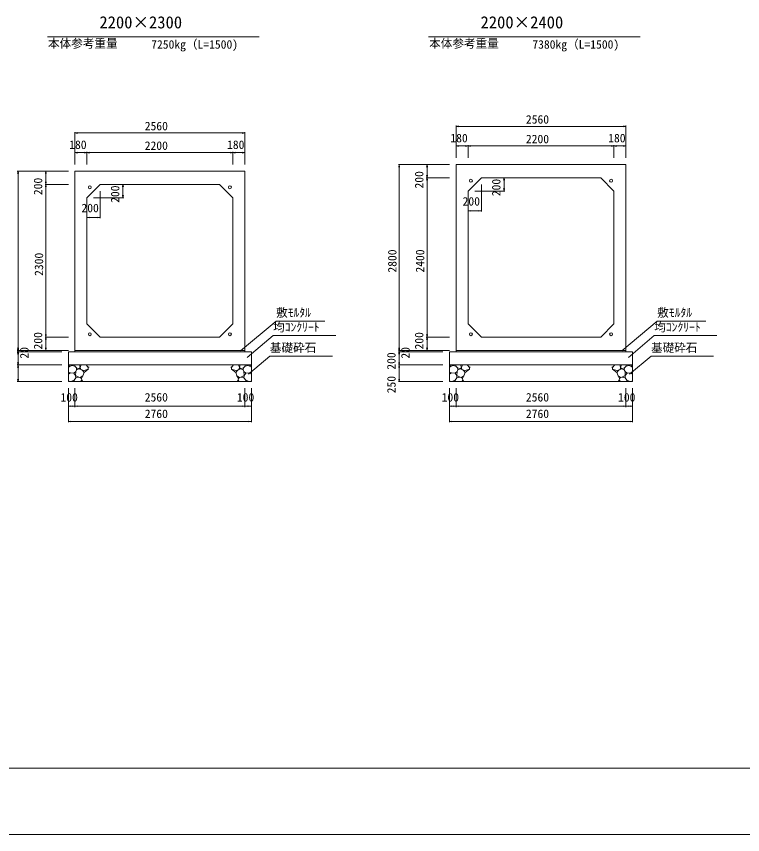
# Model space of a CAD drawing. Units: millimetres on the paper. Extents: x 0 to 841, y 0 to 594.
# Drawn here: x 212.4 to 431.4, y 0 to 246.6 of the extents above; entities that cross this region are included whole.
import ezdxf
from ezdxf.enums import TextEntityAlignment as Align

# ---------------------------------------------------------------- set-up
doc = ezdxf.new("R2010")
doc.units = ezdxf.units.MM
for name, color, linetype, lineweight in [('0_2', 7, 'Continuous', 9), ('D-STR-DIM（寸法）', 7, 'Continuous', 18), ('D-STR-HTXT（旗揚げ）', 4, 'Continuous', 18), ('D-STR-STRn（構造物）', 5, 'Continuous', 18), ('D-STR（構造物外形線）', 1, 'Continuous', 18), ('D-TTL(外枠）', 2, 'Continuous', 18), ('DEFPOINTS_3', 8, 'Continuous', 18)]:
    doc.layers.add(name, color=color, linetype=linetype, lineweight=lineweight)
doc.layers.add('D-STR-TXT（文字）', color=7, linetype='Continuous')
doc.styles.add('ＭＳ ゴシック', font='')
doc.styles.get('ＭＳ ゴシック').set_extended_font_data('MS Gothic')

msp = doc.modelspace()

# ---------------------------------------------------------------- linework, layer by layer
at = {"layer": '0_2'}
for p, q in [((344.99, 213.426), (345.74, 213.551)), ((345.74, 213.301), (344.99, 213.426)), ((395.44, 213.551), (396.19, 213.426)), ((396.19, 213.426), (395.44, 213.301)), ((230.051, 211.426), (230.801, 211.551)), ((230.801, 211.301), (230.051, 211.426)), ((280.501, 211.551), (281.251, 211.426)), ((281.251, 211.426), (280.501, 211.301)), ((344.99, 207.519), (345.74, 207.644)), ((345.74, 207.394), (344.99, 207.519)), ((347.84, 207.644), (348.59, 207.519)), ((348.59, 207.519), (347.84, 207.394)), ((348.59, 207.519), (349.34, 207.644)), ((349.34, 207.394), (348.59, 207.519)), ((391.84, 207.644), (392.59, 207.519)), ((392.59, 207.519), (391.84, 207.394)), ((392.59, 207.519), (393.34, 207.644)), ((393.34, 207.394), (392.59, 207.519)), ((395.44, 207.644), (396.19, 207.519)), ((396.19, 207.519), (395.44, 207.394)), ((230.051, 205.519), (230.801, 205.644)), ((230.801, 205.394), (230.051, 205.519)), ((232.901, 205.644), (233.651, 205.519)), ((233.651, 205.519), (232.901, 205.394)), ((233.651, 205.519), (234.401, 205.644)), ((234.401, 205.394), (233.651, 205.519)), ((276.901, 205.644), (277.651, 205.519)), ((277.651, 205.519), (276.901, 205.394)), ((277.651, 205.519), (278.401, 205.644)), ((278.401, 205.394), (277.651, 205.519)), ((280.501, 205.644), (281.251, 205.519)), ((281.251, 205.519), (280.501, 205.394)), ((212.755, 199.176), (212.88, 199.926)), ((212.88, 199.926), (213.005, 199.176)), ((221.141, 199.176), (221.266, 199.926)), ((221.266, 199.926), (221.391, 199.176)), ((327.694, 201.176), (327.819, 201.926)), ((327.819, 201.926), (327.944, 201.176)), ((336.081, 201.176), (336.206, 201.926)), ((336.206, 201.926), (336.331, 201.176)), ((336.206, 197.926), (336.081, 198.676)), ((336.081, 197.176), (336.206, 197.926)), ((336.331, 198.676), (336.206, 197.926)), ((336.206, 197.926), (336.331, 197.176)), ((221.266, 195.926), (221.141, 196.676)), ((221.141, 195.176), (221.266, 195.926)), ((221.391, 196.676), (221.266, 195.926)), ((221.266, 195.926), (221.391, 195.176)), ((221.266, 149.926), (221.141, 150.676)), ((221.391, 150.676), (221.266, 149.926)), ((336.206, 149.926), (336.081, 150.676)), ((336.331, 150.676), (336.206, 149.926)), ((221.141, 149.176), (221.266, 149.926)), ((221.266, 149.926), (221.391, 149.176)), ((336.081, 149.176), (336.206, 149.926)), ((336.206, 149.926), (336.331, 149.176)), ((212.88, 145.926), (212.755, 146.676)), ((212.88, 145.526), (212.755, 146.276)), ((212.755, 145.176), (212.88, 145.926)), ((212.755, 144.776), (212.88, 145.526)), ((213.005, 146.676), (212.88, 145.926)), ((213.005, 146.276), (212.88, 145.526)), ((212.88, 145.926), (213.005, 145.176)), ((212.88, 145.526), (213.005, 144.776)), ((221.266, 145.926), (221.141, 146.676)), ((221.391, 146.676), (221.266, 145.926)), ((327.819, 145.926), (327.694, 146.676)), ((327.819, 145.526), (327.694, 146.276)), ((327.694, 145.176), (327.819, 145.926)), ((327.694, 144.776), (327.819, 145.526)), ((327.944, 146.676), (327.819, 145.926)), ((327.944, 146.276), (327.819, 145.526)), ((327.819, 145.926), (327.944, 145.176)), ((327.819, 145.526), (327.944, 144.776)), ((336.206, 145.926), (336.081, 146.676)), ((336.331, 146.676), (336.206, 145.926)), ((212.88, 141.526), (212.755, 142.276)), ((212.755, 140.776), (212.88, 141.526)), ((213.005, 142.276), (212.88, 141.526)), ((212.88, 141.526), (213.005, 140.776)), ((327.819, 141.526), (327.694, 142.276)), ((327.694, 140.776), (327.819, 141.526)), ((327.944, 142.276), (327.819, 141.526)), ((327.819, 141.526), (327.944, 140.776)), ((212.88, 136.526), (212.755, 137.276)), ((213.005, 137.276), (212.88, 136.526)), ((327.819, 136.526), (327.694, 137.276)), ((327.944, 137.276), (327.819, 136.526)), ((228.051, 129.104), (228.801, 129.229)), ((228.801, 128.979), (228.051, 129.104)), ((229.301, 129.229), (230.051, 129.104)), ((230.051, 129.104), (229.301, 128.979)), ((230.051, 129.104), (230.801, 129.229)), ((230.801, 128.979), (230.051, 129.104)), ((280.501, 129.229), (281.251, 129.104)), ((281.251, 129.104), (280.501, 128.979)), ((281.251, 129.104), (282.001, 129.229)), ((282.001, 128.979), (281.251, 129.104)), ((282.501, 129.229), (283.251, 129.104)), ((283.251, 129.104), (282.501, 128.979)), ((342.99, 129.104), (343.74, 129.229)), ((343.74, 128.979), (342.99, 129.104)), ((344.24, 129.229), (344.99, 129.104)), ((344.99, 129.104), (344.24, 128.979)), ((344.99, 129.104), (345.74, 129.229)), ((345.74, 128.979), (344.99, 129.104)), ((395.44, 129.229), (396.19, 129.104)), ((396.19, 129.104), (395.44, 128.979)), ((396.19, 129.104), (396.94, 129.229)), ((396.94, 128.979), (396.19, 129.104)), ((397.44, 129.229), (398.19, 129.104)), ((398.19, 129.104), (397.44, 128.979)), ((228.051, 124.508), (228.801, 124.633)), ((228.801, 124.383), (228.051, 124.508)), ((282.501, 124.633), (283.251, 124.508)), ((283.251, 124.508), (282.501, 124.383)), ((342.99, 124.508), (343.74, 124.633)), ((343.74, 124.383), (342.99, 124.508)), ((397.44, 124.633), (398.19, 124.508)), ((398.19, 124.508), (397.44, 124.383))]:
    msp.add_line(p, q, dxfattribs=at)
at = {"layer": '0_2', "color": 9, "lineweight": 18}
for p, q in [((344.99, 213.426), (345.09, 213.426)), ((396.19, 213.426), (396.09, 213.426)), ((230.051, 211.426), (230.151, 211.426)), ((281.251, 211.426), (281.151, 211.426)), ((344.99, 207.519), (345.09, 207.519)), ((348.59, 207.519), (348.49, 207.519)), ((348.59, 207.519), (348.69, 207.519)), ((392.59, 207.519), (392.49, 207.519)), ((392.59, 207.519), (392.69, 207.519)), ((396.19, 207.519), (396.09, 207.519)), ((230.051, 205.519), (230.151, 205.519)), ((233.651, 205.519), (233.551, 205.519)), ((233.651, 205.519), (233.751, 205.519)), ((277.651, 205.519), (277.551, 205.519)), ((277.651, 205.519), (277.751, 205.519)), ((281.251, 205.519), (281.151, 205.519)), ((212.88, 199.926), (212.88, 199.826)), ((221.266, 199.926), (221.266, 199.826)), ((327.819, 201.926), (327.819, 201.826)), ((336.206, 201.926), (336.206, 201.826)), ((336.206, 197.926), (336.206, 198.026)), ((336.206, 197.926), (336.206, 197.826)), ((221.266, 195.926), (221.266, 196.026)), ((221.266, 195.926), (221.266, 195.826)), ((221.266, 149.926), (221.266, 150.026)), ((221.266, 149.926), (221.266, 149.826)), ((336.206, 149.926), (336.206, 150.026)), ((336.206, 149.926), (336.206, 149.826)), ((212.88, 145.926), (212.88, 146.026)), ((212.88, 145.926), (212.88, 145.826)), ((212.88, 145.526), (212.88, 145.626)), ((212.88, 145.526), (212.88, 145.426)), ((221.266, 145.926), (221.266, 146.026)), ((327.819, 145.926), (327.819, 146.026)), ((327.819, 145.926), (327.819, 145.826)), ((327.819, 145.526), (327.819, 145.626)), ((327.819, 145.526), (327.819, 145.426)), ((336.206, 145.926), (336.206, 146.026)), ((212.88, 141.526), (212.88, 141.626)), ((212.88, 141.526), (212.88, 141.426)), ((327.819, 141.526), (327.819, 141.626)), ((327.819, 141.526), (327.819, 141.426)), ((212.88, 136.526), (212.88, 136.626)), ((327.819, 136.526), (327.819, 136.626)), ((228.051, 129.104), (228.151, 129.104)), ((230.051, 129.104), (229.951, 129.104)), ((230.051, 129.104), (230.151, 129.104)), ((281.251, 129.104), (281.151, 129.104)), ((281.251, 129.104), (281.351, 129.104)), ((283.251, 129.104), (283.151, 129.104)), ((342.99, 129.104), (343.09, 129.104)), ((344.99, 129.104), (344.89, 129.104)), ((344.99, 129.104), (345.09, 129.104)), ((396.19, 129.104), (396.09, 129.104)), ((396.19, 129.104), (396.29, 129.104)), ((398.19, 129.104), (398.09, 129.104)), ((228.051, 124.508), (228.151, 124.508)), ((283.251, 124.508), (283.151, 124.508)), ((342.99, 124.508), (343.09, 124.508)), ((398.19, 124.508), (398.09, 124.508))]:
    msp.add_line(p, q, dxfattribs=at)
at = {"layer": 'D-STR-DIM（寸法）'}
for p, q in [((344.99, 203.926), (344.99, 213.676)), ((345.09, 213.426), (396.09, 213.426)), ((396.19, 203.926), (396.19, 213.676)), ((230.051, 201.926), (230.051, 211.676)), ((230.151, 211.426), (281.151, 211.426)), ((281.251, 201.926), (281.251, 211.676)), ((345.09, 207.519), (348.49, 207.519)), ((348.59, 203.926), (348.59, 207.769)), ((348.69, 207.519), (392.49, 207.519)), ((392.59, 203.926), (392.59, 207.769)), ((392.69, 207.519), (396.09, 207.519)), ((230.151, 205.519), (233.551, 205.519)), ((233.651, 201.926), (233.651, 205.769)), ((233.751, 205.519), (277.551, 205.519)), ((277.651, 201.926), (277.651, 205.769)), ((277.751, 205.519), (281.151, 205.519)), ((228.051, 199.926), (212.63, 199.926)), ((212.88, 199.826), (212.88, 146.026)), ((221.266, 196.026), (221.266, 199.826)), ((342.99, 201.926), (327.569, 201.926)), ((327.819, 201.826), (327.819, 146.026)), ((336.206, 198.026), (336.206, 201.826)), ((342.99, 197.926), (335.956, 197.926)), ((336.206, 150.026), (336.206, 197.826)), ((354.59, 197.926), (359.695, 197.926)), ((359.32, 197.176), (359.445, 197.926)), ((359.445, 197.926), (359.445, 197.826)), ((359.445, 197.926), (359.57, 197.176)), ((359.445, 194.026), (359.445, 197.826)), ((228.051, 195.926), (221.016, 195.926)), ((221.266, 150.026), (221.266, 195.826)), ((239.651, 195.926), (244.756, 195.926)), ((244.381, 195.176), (244.506, 195.926)), ((244.506, 195.926), (244.506, 195.826)), ((244.506, 195.926), (244.631, 195.176)), ((244.506, 192.026), (244.506, 195.826)), ((352.59, 195.926), (352.59, 187.728)), ((237.651, 193.926), (237.651, 185.728)), ((244.506, 191.926), (244.381, 192.676)), ((244.631, 192.676), (244.506, 191.926)), ((350.59, 193.926), (359.695, 193.926)), ((359.445, 193.926), (359.32, 194.676)), ((359.57, 194.676), (359.445, 193.926)), ((359.445, 193.926), (359.445, 194.026)), ((233.651, 189.926), (233.651, 185.728)), ((235.651, 191.926), (244.756, 191.926)), ((244.506, 191.926), (244.506, 192.026)), ((348.59, 191.926), (348.59, 187.728)), ((348.59, 187.978), (349.34, 188.103)), ((348.59, 187.978), (348.69, 187.978)), ((349.34, 187.853), (348.59, 187.978)), ((352.49, 187.978), (348.69, 187.978)), ((351.84, 188.103), (352.59, 187.978)), ((352.59, 187.978), (351.84, 187.853)), ((352.59, 187.978), (352.49, 187.978)), ((233.651, 185.978), (234.401, 186.103)), ((233.651, 185.978), (233.751, 185.978)), ((234.401, 185.853), (233.651, 185.978)), ((237.551, 185.978), (233.751, 185.978)), ((236.901, 186.103), (237.651, 185.978)), ((237.651, 185.978), (236.901, 185.853)), ((237.651, 185.978), (237.551, 185.978)), ((228.051, 149.926), (221.016, 149.926)), ((221.266, 146.026), (221.266, 149.826)), ((342.99, 149.926), (335.956, 149.926)), ((336.206, 146.026), (336.206, 149.826)), ((228.051, 145.926), (212.63, 145.926)), ((226.051, 145.526), (212.63, 145.526)), ((212.88, 145.826), (212.88, 145.626)), ((342.99, 145.926), (327.569, 145.926)), ((340.99, 145.526), (327.569, 145.526)), ((327.819, 145.826), (327.819, 145.626)), ((212.88, 145.426), (212.88, 141.626)), ((327.819, 145.426), (327.819, 141.626)), ((226.051, 141.526), (212.63, 141.526)), ((212.88, 141.426), (212.88, 136.626)), ((340.99, 141.526), (327.569, 141.526)), ((327.819, 141.426), (327.819, 136.626)), ((226.051, 136.526), (212.63, 136.526)), ((340.99, 136.526), (327.569, 136.526)), ((228.051, 134.526), (228.051, 124.258)), ((230.051, 134.526), (230.051, 128.854)), ((281.251, 134.526), (281.251, 128.854)), ((283.251, 134.526), (283.251, 124.258)), ((342.99, 134.526), (342.99, 124.258)), ((344.99, 134.526), (344.99, 128.854)), ((396.19, 134.526), (396.19, 128.854)), ((398.19, 134.526), (398.19, 124.258)), ((228.151, 129.104), (229.951, 129.104)), ((230.151, 129.104), (281.151, 129.104)), ((281.351, 129.104), (283.151, 129.104)), ((343.09, 129.104), (344.89, 129.104)), ((345.09, 129.104), (396.09, 129.104)), ((396.29, 129.104), (398.09, 129.104)), ((228.151, 124.508), (283.151, 124.508)), ((343.09, 124.508), (398.09, 124.508))]:
    msp.add_line(p, q, dxfattribs=at)
at = {"layer": 'D-STR-HTXT（旗揚げ）'}
for p, q in [((221.759, 240.396), (285.543, 240.396)), ((336.699, 240.396), (400.482, 240.396)), ((279.968, 145.737), (290.701, 154.755)), ((305.363, 154.755), (290.701, 154.755)), ((394.907, 145.737), (405.64, 154.755)), ((420.302, 154.755), (405.64, 154.755)), ((281.989, 143.803), (289.789, 150.356)), ((308.714, 150.356), (289.789, 150.356)), ((396.929, 143.803), (404.728, 150.356)), ((423.654, 150.356), (404.728, 150.356)), ((282.34, 138.746), (288.814, 144.185)), ((307.677, 144.185), (288.814, 144.185)), ((397.279, 138.746), (403.753, 144.185)), ((422.616, 144.185), (403.753, 144.185))]:
    msp.add_line(p, q, dxfattribs=at)
at = {"layer": 'D-STR-STRn（構造物）'}
for p, q in [((228.051, 145.526), (283.251, 145.526)), ((228.051, 145.526), (228.051, 136.526)), ((230.051, 145.926), (230.051, 145.526)), ((281.251, 145.926), (281.251, 145.526)), ((283.251, 145.526), (283.251, 136.526)), ((342.99, 145.526), (398.19, 145.526)), ((342.99, 145.526), (342.99, 136.526)), ((344.99, 145.926), (344.99, 145.526)), ((396.19, 145.926), (396.19, 145.526)), ((398.19, 145.526), (398.19, 136.526)), ((228.051, 141.526), (283.251, 141.526)), ((228.583, 141.131), (228.051, 140.818)), ((228.583, 141.131), (228.252, 141.526)), ((229.168, 141.32), (228.583, 141.131)), ((229.168, 141.32), (229.36, 141.526)), ((229.977, 141.19), (229.168, 141.32)), ((229.977, 141.19), (229.958, 141.526)), ((230.464, 140.658), (229.977, 141.19)), ((230.553, 140.038), (230.464, 140.658)), ((231.237, 140.392), (230.464, 140.658)), ((231.639, 140.808), (231.237, 140.392)), ((231.412, 141.526), (231.639, 140.808)), ((231.639, 140.808), (231.919, 141.526)), ((231.639, 140.808), (231.795, 140.185)), ((233.414, 141.526), (234.06, 140.806)), ((234.06, 140.806), (234.279, 140.915)), ((234.06, 140.806), (234.06, 140.215)), ((277.242, 140.806), (277.024, 140.915)), ((277.889, 141.526), (277.242, 140.806)), ((277.242, 140.806), (277.242, 140.215)), ((279.663, 140.808), (279.383, 141.526)), ((279.663, 140.808), (279.507, 140.185)), ((279.89, 141.526), (279.663, 140.808)), ((279.663, 140.808), (280.065, 140.392)), ((280.065, 140.392), (280.838, 140.658)), ((280.75, 140.038), (280.838, 140.658)), ((280.838, 140.658), (281.326, 141.19)), ((281.326, 141.19), (281.344, 141.526)), ((281.326, 141.19), (282.134, 141.32)), ((282.134, 141.32), (281.943, 141.526)), ((282.134, 141.32), (282.719, 141.131)), ((282.719, 141.131), (283.051, 141.526)), ((282.719, 141.131), (283.251, 140.818)), ((342.99, 141.526), (398.19, 141.526)), ((343.523, 141.131), (342.99, 140.818)), ((343.523, 141.131), (343.191, 141.526)), ((344.108, 141.32), (343.523, 141.131)), ((344.108, 141.32), (344.299, 141.526)), ((344.916, 141.19), (344.108, 141.32)), ((344.916, 141.19), (344.898, 141.526)), ((345.403, 140.658), (344.916, 141.19)), ((345.492, 140.038), (345.403, 140.658)), ((346.177, 140.392), (345.403, 140.658)), ((346.579, 140.808), (346.177, 140.392)), ((346.351, 141.526), (346.579, 140.808)), ((346.579, 140.808), (346.858, 141.526)), ((346.579, 140.808), (346.735, 140.185)), ((348.353, 141.526), (348.999, 140.806)), ((348.999, 140.806), (349.218, 140.915)), ((348.999, 140.806), (348.999, 140.215)), ((392.182, 140.806), (391.963, 140.915)), ((392.828, 141.526), (392.182, 140.806)), ((392.182, 140.806), (392.182, 140.215)), ((394.602, 140.808), (394.323, 141.526)), ((394.602, 140.808), (394.446, 140.185)), ((394.83, 141.526), (394.602, 140.808)), ((394.602, 140.808), (395.004, 140.392)), ((395.004, 140.392), (395.778, 140.658)), ((395.689, 140.038), (395.778, 140.658)), ((395.778, 140.658), (396.265, 141.19)), ((396.265, 141.19), (396.283, 141.526)), ((396.265, 141.19), (397.073, 141.32)), ((397.073, 141.32), (396.882, 141.526)), ((397.073, 141.32), (397.658, 141.131)), ((397.658, 141.131), (397.99, 141.526)), ((397.658, 141.131), (398.19, 140.818)), ((228.699, 139.117), (228.051, 139.39)), ((228.051, 138.748), (228.699, 139.117)), ((228.699, 139.117), (229.718, 139.1)), ((229.718, 139.1), (230.317, 139.566)), ((230.246, 138.366), (229.718, 139.1)), ((230.246, 138.366), (230.317, 139.566)), ((230.31, 137.69), (230.246, 138.366)), ((230.246, 138.366), (231.24, 137.828)), ((230.317, 139.566), (230.553, 140.038)), ((230.553, 140.038), (231.237, 140.392)), ((231.237, 140.392), (232.064, 140.086)), ((232.42, 138.273), (231.659, 137.797)), ((231.976, 137.472), (232.42, 138.273)), ((232.064, 140.086), (232.37, 139.795)), ((232.217, 139.941), (232.778, 139.887)), ((232.37, 139.795), (232.784, 139.245)), ((232.784, 139.245), (232.42, 138.273)), ((232.778, 139.887), (234.06, 140.215)), ((232.784, 139.245), (234.06, 140.215)), ((234.06, 140.215), (234.085, 140.209)), ((277.242, 140.215), (277.217, 140.209)), ((278.524, 139.887), (277.242, 140.215)), ((278.519, 139.245), (277.242, 140.215)), ((278.932, 139.795), (278.519, 139.245)), ((278.519, 139.245), (278.882, 138.273)), ((279.085, 139.941), (278.524, 139.887)), ((279.327, 137.472), (278.882, 138.273)), ((278.882, 138.273), (279.643, 137.797)), ((279.238, 140.086), (278.932, 139.795)), ((280.065, 140.392), (279.238, 140.086)), ((281.056, 138.366), (280.063, 137.828)), ((280.75, 140.038), (280.065, 140.392)), ((280.985, 139.566), (280.75, 140.038)), ((281.056, 138.366), (280.985, 139.566)), ((281.585, 139.1), (280.985, 139.566)), ((280.992, 137.69), (281.056, 138.366)), ((281.056, 138.366), (281.585, 139.1)), ((282.603, 139.117), (281.585, 139.1)), ((282.603, 139.117), (283.251, 139.39)), ((283.251, 138.748), (282.603, 139.117)), ((343.639, 139.117), (342.99, 139.39)), ((342.99, 138.748), (343.639, 139.117)), ((343.639, 139.117), (344.657, 139.1)), ((344.657, 139.1), (345.257, 139.566)), ((345.186, 138.366), (344.657, 139.1)), ((345.186, 138.366), (345.257, 139.566)), ((345.249, 137.69), (345.186, 138.366)), ((345.186, 138.366), (346.179, 137.828)), ((345.257, 139.566), (345.492, 140.038)), ((345.492, 140.038), (346.177, 140.392)), ((346.177, 140.392), (347.003, 140.086)), ((347.359, 138.273), (346.599, 137.797)), ((346.915, 137.472), (347.359, 138.273)), ((347.003, 140.086), (347.31, 139.795)), ((347.157, 139.941), (347.718, 139.887)), ((347.31, 139.795), (347.723, 139.245)), ((347.723, 139.245), (347.359, 138.273)), ((347.718, 139.887), (348.999, 140.215)), ((347.723, 139.245), (348.999, 140.215)), ((348.999, 140.215), (349.024, 140.209)), ((392.182, 140.215), (392.157, 140.209)), ((393.463, 139.887), (392.182, 140.215)), ((393.458, 139.245), (392.182, 140.215)), ((393.871, 139.795), (393.458, 139.245)), ((393.458, 139.245), (393.822, 138.273)), ((394.024, 139.941), (393.463, 139.887)), ((394.266, 137.472), (393.822, 138.273)), ((393.822, 138.273), (394.582, 137.797)), ((394.178, 140.086), (393.871, 139.795)), ((395.004, 140.392), (394.178, 140.086)), ((395.995, 138.366), (395.002, 137.828)), ((395.689, 140.038), (395.004, 140.392)), ((395.924, 139.566), (395.689, 140.038)), ((395.995, 138.366), (395.924, 139.566)), ((396.524, 139.1), (395.924, 139.566)), ((395.932, 137.69), (395.995, 138.366)), ((395.995, 138.366), (396.524, 139.1)), ((397.542, 139.117), (396.524, 139.1)), ((397.542, 139.117), (398.19, 139.39)), ((398.19, 138.748), (397.542, 139.117)), ((228.264, 136.526), (228.051, 136.971)), ((228.051, 136.526), (283.251, 136.526)), ((229.078, 136.618), (228.698, 136.526)), ((229.078, 136.618), (229.76, 136.992)), ((229.706, 136.641), (229.078, 136.618)), ((229.969, 136.526), (229.706, 136.641)), ((229.76, 136.992), (230.31, 137.69)), ((229.76, 136.992), (229.773, 136.644)), ((231.24, 137.828), (230.31, 137.69)), ((231.659, 137.797), (231.24, 137.828)), ((231.659, 137.797), (231.976, 137.472)), ((231.717, 136.526), (232.094, 136.903)), ((232.094, 136.903), (231.976, 137.472)), ((232.094, 136.903), (232.289, 136.721)), ((279.208, 136.903), (279.013, 136.721)), ((279.208, 136.903), (279.327, 137.472)), ((279.585, 136.526), (279.208, 136.903)), ((279.643, 137.797), (279.327, 137.472)), ((279.643, 137.797), (280.063, 137.828)), ((280.063, 137.828), (280.992, 137.69)), ((281.542, 136.992), (280.992, 137.69)), ((281.333, 136.526), (281.596, 136.641)), ((281.542, 136.992), (281.529, 136.644)), ((282.224, 136.618), (281.542, 136.992)), ((281.596, 136.641), (282.224, 136.618)), ((282.224, 136.618), (282.604, 136.526)), ((283.038, 136.526), (283.251, 136.971)), ((343.204, 136.526), (342.99, 136.971)), ((342.99, 136.526), (398.19, 136.526)), ((344.017, 136.618), (343.638, 136.526)), ((344.017, 136.618), (344.699, 136.992)), ((344.646, 136.641), (344.017, 136.618)), ((344.908, 136.526), (344.646, 136.641)), ((344.699, 136.992), (345.249, 137.69)), ((344.699, 136.992), (344.712, 136.644)), ((346.179, 137.828), (345.249, 137.69)), ((346.599, 137.797), (346.179, 137.828)), ((346.599, 137.797), (346.915, 137.472)), ((346.657, 136.526), (347.034, 136.903)), ((347.034, 136.903), (346.915, 137.472)), ((347.034, 136.903), (347.229, 136.721)), ((394.147, 136.903), (393.952, 136.721)), ((394.147, 136.903), (394.266, 137.472)), ((394.524, 136.526), (394.147, 136.903)), ((394.582, 137.797), (394.266, 137.472)), ((394.582, 137.797), (395.002, 137.828)), ((395.002, 137.828), (395.932, 137.69)), ((396.482, 136.992), (395.932, 137.69)), ((396.273, 136.526), (396.535, 136.641)), ((396.482, 136.992), (396.469, 136.644)), ((397.164, 136.618), (396.482, 136.992)), ((396.535, 136.641), (397.164, 136.618)), ((397.164, 136.618), (397.543, 136.526)), ((397.977, 136.526), (398.19, 136.971))]:
    msp.add_line(p, q, dxfattribs=at)
at = {"layer": 'D-STR（構造物外形線）'}
for p, q in [((230.051, 199.926), (281.251, 199.926)), ((230.051, 145.926), (230.051, 199.926)), ((281.251, 199.926), (281.251, 145.926)), ((344.99, 201.926), (396.19, 201.926)), ((344.99, 145.926), (344.99, 201.926)), ((396.19, 201.926), (396.19, 145.926)), ((348.59, 193.926), (352.59, 197.926)), ((352.59, 197.926), (388.59, 197.926)), ((388.59, 197.926), (392.59, 193.926)), ((233.651, 191.926), (237.651, 195.926)), ((237.651, 195.926), (273.651, 195.926)), ((273.651, 195.926), (277.651, 191.926)), ((348.59, 153.926), (348.59, 193.926)), ((392.59, 193.926), (392.59, 153.926)), ((233.651, 153.926), (233.651, 191.926)), ((277.651, 191.926), (277.651, 153.926)), ((237.651, 149.926), (233.651, 153.926)), ((277.651, 153.926), (273.651, 149.926)), ((352.59, 149.926), (348.59, 153.926)), ((392.59, 153.926), (388.59, 149.926)), ((273.651, 149.926), (237.651, 149.926)), ((388.59, 149.926), (352.59, 149.926)), ((281.251, 145.926), (230.051, 145.926)), ((396.19, 145.926), (344.99, 145.926))]:
    msp.add_line(p, q, dxfattribs=at)
for centre in [(349.459, 197.058), (391.722, 197.058), (234.52, 195.058), (276.782, 195.058), (234.52, 150.795), (276.782, 150.795), (349.459, 150.795), (391.722, 150.795)]:
    msp.add_circle(centre, 0.44, dxfattribs=at)
at = {"layer": 'D-TTL(外枠）'}
msp.add_line((820, 20), (25, 20), dxfattribs=at)
at = {"layer": 'DEFPOINTS_3'}
msp.add_line((0, 0), (840, 0), dxfattribs=at)

# ---------------------------------------------------------------- texts
at = {"layer": 'D-STR-DIM（寸法）', "style": 'ＭＳ ゴシック'}
for s, p in [('2560', (251.085, 211.476)), ('2560', (366.025, 213.476)), ('180', (343.246, 207.844)), ('2200', (366.025, 207.569)), ('180', (390.846, 207.844)), ('180', (228.307, 205.844)), ('2200', (251.085, 205.569)), ('180', (275.907, 205.844)), ('200', (231.999, 186.78)), ('200', (346.938, 188.78)), ('100', (225.676, 129.727)), ('2560', (251.085, 129.74)), ('100', (278.876, 129.727)), ('100', (340.616, 129.727)), ('2560', (366.025, 129.74)), ('100', (393.816, 129.727)), ('2760', (251.085, 124.769)), ('2760', (366.025, 124.769))]:
    msp.add_text(s, height=2.566, dxfattribs=at).set_placement(p, align=Align.BOTTOM_LEFT)
for s, p in [('200', (335.881, 194.701)), ('200', (220.941, 192.701)), ('200', (359.125, 192.377)), ('200', (244.186, 190.377)), ('2300', (221.216, 168.36)), ('2800', (327.769, 169.36)), ('2400', (336.156, 169.36)), ('200', (220.941, 146.191)), ('200', (335.881, 146.191)), ('20', (216.8, 143.434)), ('20', (331.739, 143.434)), ('200', (327.494, 140.097)), ('250', (327.516, 132.986))]:
    msp.add_text(s, height=2.566, rotation=90, dxfattribs=at).set_placement(p, align=Align.BOTTOM_LEFT)
at = {"layer": 'D-STR-TXT（文字）', "style": 'ＭＳ ゴシック'}
for s, height, p in [('2200×2300', 3.666, (237.407, 241.845)), ('2200×2400', 3.666, (352.347, 241.845)), ('本体参考重量', 2.566, (221.913, 236.33)), ('7250kg（L=1500)', 2.566, (253.032, 236.066)), ('本体参考重量', 2.566, (336.852, 236.33)), ('7380kg（L=1500)', 2.566, (367.972, 236.066)), ('敷ﾓﾙﾀﾙ', 2.566, (290.701, 155.255)), ('敷ﾓﾙﾀﾙ', 2.566, (405.64, 155.255)), ('均ｺﾝｸﾘｰﾄ', 2.566, (289.789, 150.856)), ('均ｺﾝｸﾘｰﾄ', 2.566, (404.728, 150.856)), ('基礎砕石', 2.566, (288.814, 144.685)), ('基礎砕石', 2.566, (403.753, 144.685))]:
    msp.add_text(s, height=height, dxfattribs=at).set_placement(p, align=Align.BOTTOM_LEFT)

doc.saveas('drawing.dxf')
